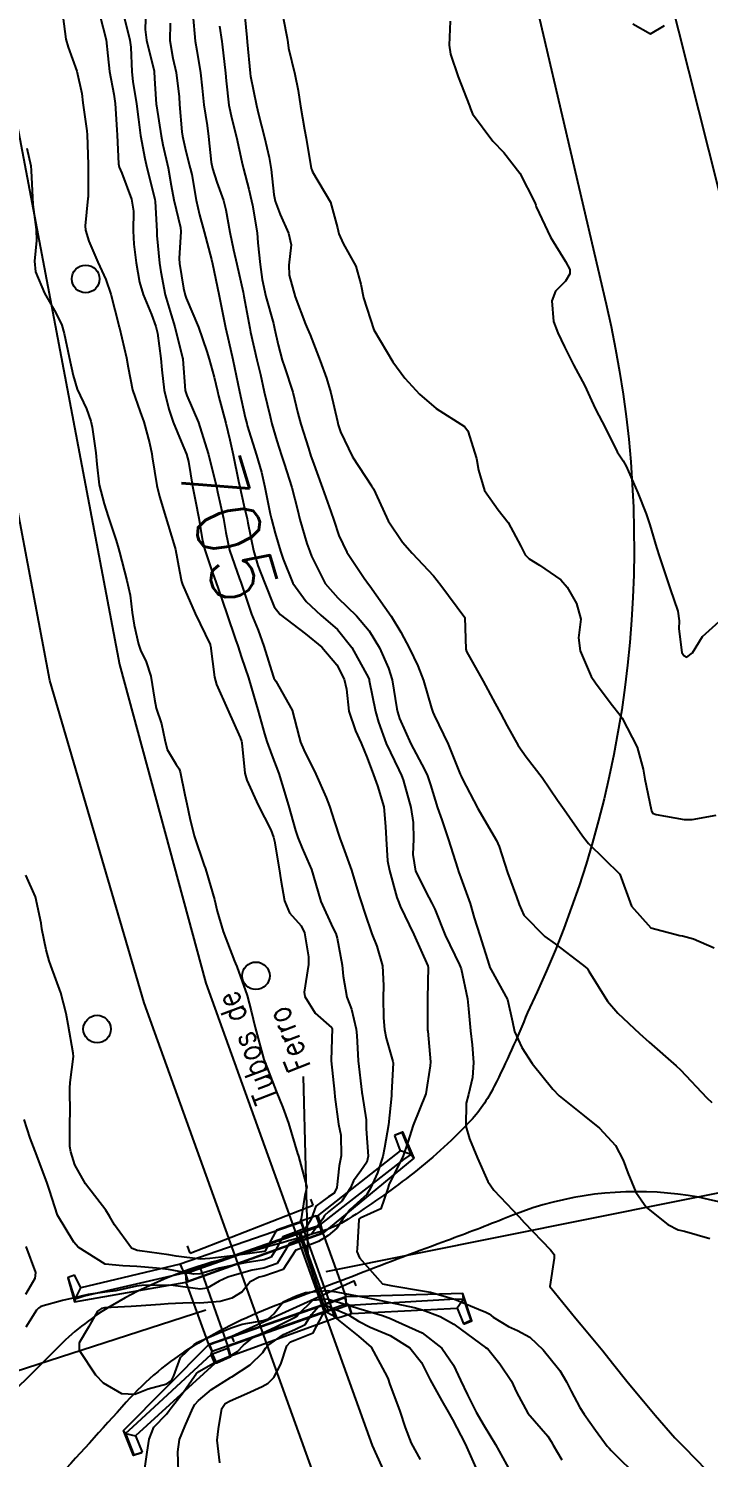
# Model space of a CAD drawing. Header units: metres. Extents: x 286371 to 293043, y 7462578 to 7466404.
# Drawn here: x 290096.1 to 290138.8, y 7463907.9 to 7463997.8 of the extents above; entities that cross this region are included whole.
import ezdxf
from ezdxf.enums import TextEntityAlignment as Align

# ---------------------------------------------------------------- set-up
doc = ezdxf.new("R2010")
doc.units = ezdxf.units.M
doc.header["$MEASUREMENT"] = 0
doc.linetypes.add('CONTINUO', pattern=[0])
doc.linetypes.add('TRACEJADO', pattern=[8.7, 8, -0.7])
for name, color, linetype in [('Cotas', 45, 'Continuous'), ('Curvas de Nivel 1m', 11, 'Continuous'), ('Curvas de Nivel 5m', 15, 'Continuous'), ('Linha Férrea', 20, 'Continuous'), ('P.I.', 45, 'CONTINUO'), ('Pontes_Viadutos_Tubos', 190, 'Continuous'), ('Postes', 20, 'Continuous'), ('TEXTO', 45, 'Continuous'), ('TUBO', 45, 'Continuous'), ('Vias primárias', 230, 'Continuous')]:
    doc.layers.add(name, color=color, linetype=linetype)
doc.styles.add('ROMANS', font='romans', dxfattribs={"height": 0.2})
doc.styles.add('Style-STANDARD', font='STANDARD.shx')

msp = doc.modelspace()

# ---------------------------------------------------------------- linework, layer by layer
at = {"layer": 'Curvas de Nivel 1m', "flags": 128}
for points, elevation in [([(290098.152, 7463999.064), (290098.405, 7463997.139), (290098.55, 7463996.623), (290099.09, 7463995.128), (290099.397, 7463993.72), (290099.459, 7463993.122), (290099.706, 7463991.37), (290099.732, 7463991.118), (290099.801, 7463989.241), (290099.805, 7463989.116), (290099.797, 7463987.215), (290099.788, 7463987.116), (290099.602, 7463985.385), (290099.626, 7463985.118), (290099.85, 7463984.435), (290100.418, 7463983.106), (290100.903, 7463982.003), (290101.225, 7463981.093), (290101.723, 7463979.126), (290101.733, 7463979.085), (290101.762, 7463978.973), (290102.221, 7463977.077), (290102.324, 7463976.477), (290102.583, 7463975.071), (290103.064, 7463973.684), (290103.294, 7463973.06), (290103.654, 7463971.731), (290103.796, 7463971.052), (290103.827, 7463970.865), (290104.123, 7463969.047), (290104.286, 7463968.362), (290104.683, 7463967.038), (290105.198, 7463965.391), (290105.291, 7463965.028), (290105.534, 7463963.658), (290105.661, 7463963.022), (290105.725, 7463962.817), (290106.524, 7463961.009), (290107.465, 7463959.045), (290107.483, 7463958.994), (290107.489, 7463958.969), (290107.738, 7463956.99), (290107.874, 7463956.539), (290108.56, 7463954.977), (290109.368, 7463953.197), (290109.449, 7463952.963), (290109.47, 7463952.856), (290109.661, 7463950.96), (290109.782, 7463950.503), (290110.495, 7463948.947), (290111.281, 7463947.391), (290111.458, 7463946.932), (290111.524, 7463946.677), (290111.804, 7463944.926), (290111.913, 7463944.245), (290112.14, 7463942.921), (290112.458, 7463942.174), (290113.191, 7463941.343), (290113.403, 7463940.901), (290113.653, 7463939.396), (290113.65, 7463938.905), (290113.395, 7463937.176), (290113.419, 7463936.909), (290114.074, 7463935.86), (290115.095, 7463934.959), (290115.13, 7463934.919), (290115.137, 7463934.884), (290115.082, 7463932.902), (290115.082, 7463932.884), (290115.085, 7463932.863), (290115.285, 7463930.881), (290115.316, 7463930.594), (290115.552, 7463928.876), (290115.685, 7463928.182), (290115.705, 7463926.873), (290115.583, 7463926.254), (290115.441, 7463924.877), (290115.276, 7463924.532), (290114.925, 7463924.288), (290114.117, 7463923.7), (290113.821, 7463922.901), (290113.474, 7463922.327), (290112.892, 7463922.101), (290112.043, 7463921.775), (290111.572, 7463920.934), (290111.308, 7463920.497), (290110.865, 7463920.334), (290109.677, 7463920.147), (290108.859, 7463919.982), (290108.047, 7463919.799), (290106.853, 7463919.46), (290106.425, 7463919.439), (290104.858, 7463919.717), (290104.105, 7463919.8), (290102.867, 7463919.921), (290101.982, 7463919.963), (290100.869, 7463920.058), (290099.177, 7463921.12), (290098.889, 7463921.439), (290097.879, 7463923.14), (290097.363, 7463924.722), (290097.23, 7463925.15), (290096.955, 7463925.898), (290096.472, 7463927.162), (290096.157, 7463927.997), (290095.782, 7463929.173)], 707), ([(290100.532, 7463998.642), (290100.922, 7463997.101), (290101.033, 7463996.096), (290101.135, 7463995.098), (290101.406, 7463993.68), (290101.494, 7463993.092), (290101.61, 7463991.438), (290101.634, 7463991.089), (290101.717, 7463989.298), (290101.758, 7463989.087), (290101.918, 7463988.701), (290102.531, 7463987.075), (290102.642, 7463986.31), (290102.623, 7463985.073), (290102.669, 7463984.245), (290102.816, 7463983.07), (290103.032, 7463981.84), (290103.257, 7463981.062), (290103.775, 7463979.813), (290104.06, 7463979.05), (290104.16, 7463978.646), (290104.376, 7463977.045), (290104.431, 7463976.336), (290104.59, 7463975.041), (290104.872, 7463973.851), (290105.138, 7463973.032), (290105.656, 7463971.814), (290105.982, 7463971.019), (290106.102, 7463970.552), (290106.352, 7463969.013), (290106.549, 7463968.061), (290106.762, 7463967.007), (290106.992, 7463965.573), (290107.129, 7463965.001), (290107.536, 7463963.816), (290107.83, 7463962.99), (290107.99, 7463962.514), (290108.52, 7463960.979), (290109.071, 7463959.369), (290109.204, 7463958.968), (290109.453, 7463958.232), (290109.878, 7463956.958), (290110.081, 7463956.295), (290110.474, 7463954.948), (290110.892, 7463953.421), (290111.035, 7463952.939), (290111.351, 7463952.079), (290111.795, 7463950.928), (290112.008, 7463950.24), (290112.398, 7463948.918), (290112.837, 7463947.355), (290112.978, 7463946.909), (290113.264, 7463946.23), (290113.848, 7463944.895), (290114.097, 7463944.026), (290114.426, 7463942.886), (290115.189, 7463941.231), (290115.37, 7463940.872), (290115.471, 7463940.579), (290115.77, 7463938.865), (290115.834, 7463938.173), (290116.074, 7463936.86), (290116.353, 7463936.1), (290116.659, 7463934.853), (290116.691, 7463934.455), (290116.786, 7463932.859), (290117.013, 7463930.876), (290117.017, 7463930.855), (290117.033, 7463930.755), (290117.293, 7463929.134), (290117.284, 7463928.85), (290117.283, 7463928.565), (290117.416, 7463926.848), (290117.336, 7463926.48), (290116.956, 7463925.939), (290116.498, 7463925.306), (290116.306, 7463924.864), (290115.759, 7463924.034), (290114.911, 7463923.346), (290114.669, 7463923.128), (290114.543, 7463922.89), (290113.848, 7463921.942), (290112.883, 7463921.539), (290112.446, 7463921.357), (290112.195, 7463920.925), (290111.685, 7463920.108), (290110.857, 7463919.816), (290110.12, 7463919.69), (290108.849, 7463919.333), (290108.579, 7463919.249), (290108.032, 7463918.987), (290107.292, 7463918.543), (290106.836, 7463918.492), (290105.142, 7463918.727), (290104.84, 7463918.748), (290103.183, 7463918.724), (290102.846, 7463918.681), (290101.536, 7463918.388), (290100.838, 7463918.306), (290099.793, 7463918.152), (290098.836, 7463917.911), (290098.185, 7463917.783), (290096.828, 7463917.397), (290096.685, 7463917.297), (290096.556, 7463917.158), (290095.874, 7463916.103)], 706), ([(290103.435, 7463999.064), (290103.382, 7463997.736), (290103.472, 7463997.063), (290103.945, 7463995.125), (290103.958, 7463995.055), (290104.003, 7463994.316), (290104.087, 7463993.053), (290104.098, 7463992.937), (290104.382, 7463991.048), (290104.499, 7463990.493), (290104.826, 7463989.041), (290105.02, 7463987.92), (290105.192, 7463987.035), (290105.604, 7463985.283), (290105.63, 7463985.028), (290105.516, 7463983.342), (290105.535, 7463983.029), (290105.801, 7463981.465), (290105.906, 7463981.023), (290105.974, 7463980.839), (290106.734, 7463979.01), (290107.266, 7463977.477), (290107.409, 7463976.999), (290107.717, 7463975.859), (290107.927, 7463974.991), (290107.997, 7463974.692), (290108.451, 7463972.983), (290108.711, 7463971.926), (290108.916, 7463970.975), (290109.261, 7463969.328), (290109.345, 7463968.968), (290109.597, 7463967.809), (290109.791, 7463966.961), (290109.845, 7463966.695), (290110.195, 7463964.955), (290110.475, 7463964.015), (290110.882, 7463962.944), (290111.501, 7463961.42), (290111.874, 7463960.929), (290113.476, 7463959.721), (290114.487, 7463958.889), (290115.437, 7463957.762), (290115.9, 7463956.867), (290116.039, 7463956.241), (290116.189, 7463954.863), (290116.615, 7463953.616), (290116.969, 7463952.85), (290117.35, 7463951.917), (290117.755, 7463950.838), (290118.008, 7463950.15), (290118.388, 7463948.828), (290118.511, 7463947.601), (290118.535, 7463946.826), (290118.632, 7463945.445), (290118.745, 7463944.822), (290119.219, 7463943.134), (290119.33, 7463942.813), (290119.432, 7463942.589), (290120.274, 7463940.798), (290121.155, 7463938.831), (290121.174, 7463938.784), (290121.177, 7463938.761), (290121.152, 7463936.784), (290121.153, 7463936.755), (290121.152, 7463934.784), (290121.157, 7463934.719), (290121.322, 7463932.781), (290121.308, 7463932.533), (290121.034, 7463930.784), (290120.245, 7463928.799), (290119.905, 7463927.733), (290119.593, 7463926.812), (290118.945, 7463925.538), (290118.707, 7463925.06), (290118.648, 7463924.829), (290118.215, 7463923.534), (290116.905, 7463922.947), (290116.847, 7463922.913), (290116.819, 7463922.856), (290116.714, 7463921.019), (290116.698, 7463920.857), (290116.868, 7463920.463), (290118.313, 7463918.832), (290118.842, 7463918.712), (290118.968, 7463918.697), (290120.838, 7463918.393), (290121.322, 7463918.302), (290122.831, 7463917.868), (290124.342, 7463917.221), (290124.819, 7463917.035), (290125.012, 7463916.926), (290125.27, 7463916.725), (290126.244, 7463916.144), (290126.802, 7463915.887), (290127.569, 7463915.462), (290128.409, 7463914.672), (290128.576, 7463914.464), (290128.777, 7463914.22), (290129.47, 7463913.366), (290129.891, 7463912.652), (290130.175, 7463912.075), (290130.73, 7463911.042), (290130.996, 7463910.63), (290131.708, 7463909.623), (290132.453, 7463908.609), (290132.563, 7463908.478), (290132.69, 7463908.337), (290134.474, 7463906.577)], 704), ([(290106.392, 7463998.696), (290106.539, 7463997.017), (290106.625, 7463996.426), (290106.863, 7463995.012), (290106.963, 7463994.046), (290107.069, 7463993.008), (290107.275, 7463991.694), (290107.369, 7463991.003), (290107.53, 7463989.392), (290107.619, 7463988.999), (290107.901, 7463988.146), (290108.309, 7463986.988), (290108.457, 7463986.404), (290108.714, 7463984.982), (290108.935, 7463983.88), (290109.145, 7463982.975), (290109.54, 7463981.226), (290109.593, 7463980.967), (290109.779, 7463979.964), (290109.967, 7463978.961), (290110.019, 7463978.702), (290110.416, 7463976.954), (290110.631, 7463976.04), (290110.878, 7463974.947), (290111.237, 7463973.385), (290111.349, 7463972.939), (290111.658, 7463971.866), (290111.96, 7463970.93), (290112.13, 7463970.434), (290112.614, 7463968.919), (290112.967, 7463967.541), (290113.123, 7463966.911), (290113.562, 7463965.403), (290113.732, 7463964.902), (290113.837, 7463964.613), (290114.708, 7463962.887), (290115.511, 7463961.984), (290116.686, 7463960.856), (290117.47, 7463959.907), (290118.117, 7463958.834), (290118.696, 7463957.565), (290118.923, 7463956.822), (290119.213, 7463955.001), (290119.248, 7463954.817), (290119.388, 7463954.394), (290120.093, 7463952.804), (290120.953, 7463951.177), (290121.136, 7463950.787), (290121.325, 7463950.212), (290121.782, 7463948.777), (290122.045, 7463948.021), (290122.467, 7463946.767), (290123.022, 7463944.983), (290123.091, 7463944.757), (290123.238, 7463944.363), (290123.816, 7463942.745), (290124.083, 7463941.859), (290124.426, 7463940.736), (290125.018, 7463938.865), (290125.071, 7463938.726), (290125.152, 7463938.574), (290126.179, 7463936.709), (290126.49, 7463935.317), (290126.617, 7463934.702), (290127.079, 7463933.692), (290127.732, 7463932.684), (290129.03, 7463931.062), (290129.431, 7463930.658), (290131.005, 7463929.387), (290131.964, 7463928.62), (290132.978, 7463927.525), (290133.46, 7463926.597), (290133.743, 7463925.801), (290134.255, 7463924.585), (290134.92, 7463923.633), (290136.25, 7463922.554), (290136.899, 7463922.225), (290137.306, 7463922.13), (290138.892, 7463921.68)], 702), ([(290104.954, 7463998.148), (290104.932, 7463997.041), (290105.127, 7463995.939), (290105.337, 7463995.035), (290105.515, 7463993.507), (290105.547, 7463993.031), (290105.681, 7463991.306), (290105.724, 7463991.028), (290105.94, 7463990.089), (290106.216, 7463989.02), (290106.31, 7463988.625), (290106.602, 7463987.014), (290106.804, 7463986.076), (290107.103, 7463985.006), (290107.549, 7463983.278), (290107.611, 7463982.998), (290107.81, 7463982.087), (290108.043, 7463980.991), (290108.102, 7463980.677), (290108.436, 7463978.984), (290108.638, 7463978.094), (290108.901, 7463976.977), (290109.22, 7463975.464), (290109.325, 7463974.97), (290109.68, 7463973.339), (290109.77, 7463972.963), (290109.807, 7463972.827), (290110.392, 7463970.953), (290110.695, 7463969.882), (290110.914, 7463968.945), (290111.251, 7463967.277), (290111.328, 7463966.938), (290111.571, 7463966.054), (290111.906, 7463964.929), (290112.062, 7463964.411), (290112.677, 7463962.917), (290113.507, 7463961.749), (290114.438, 7463960.89), (290115.476, 7463959.99), (290116.385, 7463958.86), (290117.426, 7463956.948), (290117.464, 7463956.844), (290117.481, 7463956.786), (290117.871, 7463954.837), (290118.054, 7463954.164), (290118.553, 7463952.827), (290119.339, 7463951.158), (290119.502, 7463950.812), (290119.608, 7463950.532), (290120.092, 7463948.803), (290120.25, 7463947.84), (290120.258, 7463946.8), (290120.214, 7463945.846), (290120.396, 7463944.797), (290121.219, 7463943.126), (290121.418, 7463942.781), (290121.594, 7463942.393), (290122.257, 7463940.768), (290123.156, 7463938.888), (290123.223, 7463938.753), (290123.258, 7463938.648), (290123.657, 7463936.746), (290123.73, 7463936.13), (290123.847, 7463934.743), (290123.951, 7463933.871), (290124.04, 7463932.74), (290123.975, 7463931.811), (290123.721, 7463930.744), (290123.577, 7463930.192), (290123.562, 7463928.746), (290123.788, 7463927.936), (290124.295, 7463926.734), (290124.942, 7463925.252), (290125.307, 7463924.719), (290126.909, 7463923.029), (290127.23, 7463922.69), (290128.878, 7463920.958), (290129.101, 7463920.661), (290129.1, 7463920.431), (290128.844, 7463918.664), (290130.478, 7463916.639), (290130.808, 7463916.254), (290132.168, 7463914.614), (290132.773, 7463913.835), (290133.759, 7463912.589), (290134.737, 7463911.431), (290135.454, 7463910.563), (290136.703, 7463909.128), (290137.302, 7463908.535), (290138.673, 7463907.116)], 703), ([(290108.058, 7463997.955), (290108.201, 7463996.992), (290108.222, 7463996.811), (290108.428, 7463994.988), (290108.48, 7463994.514), (290108.654, 7463992.984), (290108.838, 7463992.115), (290109.129, 7463990.977), (290109.472, 7463989.422), (290109.57, 7463988.97), (290109.895, 7463987.693), (290110.077, 7463986.962), (290110.14, 7463986.7), (290110.424, 7463984.956), (290110.474, 7463984.326), (290110.61, 7463982.953), (290110.751, 7463982.009), (290110.979, 7463980.947), (290111.453, 7463979.255), (290111.529, 7463978.938), (290111.748, 7463977.898), (290112, 7463976.93), (290112.148, 7463976.508), (290112.669, 7463974.92), (290112.995, 7463973.604), (290113.174, 7463972.912), (290113.651, 7463971.395), (290113.815, 7463970.902), (290113.909, 7463970.632), (290114.539, 7463968.891), (290115.062, 7463967.412), (290115.242, 7463966.88), (290115.57, 7463965.913), (290116.077, 7463964.867), (290117.161, 7463963.218), (290117.437, 7463962.846), (290117.522, 7463962.73), (290118.862, 7463960.824), (290119.469, 7463959.832), (290120.015, 7463958.806), (290120.533, 7463957.702), (290120.882, 7463956.793), (290121.398, 7463955.039), (290121.479, 7463954.783), (290121.569, 7463954.604), (290122.444, 7463952.768), (290123.201, 7463950.892), (290123.261, 7463950.756), (290123.332, 7463950.615), (290124.308, 7463948.739), (290125.279, 7463947.083), (290125.49, 7463946.721), (290125.643, 7463946.344), (290126.179, 7463944.71), (290126.751, 7463943.171), (290126.917, 7463942.699), (290127.204, 7463942.02), (290128.524, 7463940.674), (290129.177, 7463940.215), (290130.872, 7463938.925), (290131.155, 7463938.684), (290131.2, 7463938.634), (290131.286, 7463938.499), (290132.462, 7463936.614), (290133.109, 7463935.863), (290134.47, 7463934.584), (290135.076, 7463934.03), (290136.779, 7463932.549), (290137.05, 7463932.29), (290138.705, 7463930.519), (290139.02, 7463930.239)], 701), ([(290112.067, 7463998.473), (290112.32, 7463997.201), (290112.349, 7463996.93), (290112.405, 7463996.562), (290112.807, 7463994.923), (290113.006, 7463993.907), (290113.162, 7463992.917), (290113.416, 7463991.451), (290113.515, 7463990.911), (290113.831, 7463988.99), (290113.86, 7463988.905), (290113.912, 7463988.797), (290115.035, 7463986.887), (290115.478, 7463985.262), (290115.569, 7463984.879), (290115.845, 7463984.287), (290116.64, 7463982.862), (290116.943, 7463981.722), (290117.126, 7463980.854), (290117.764, 7463978.844), (290118.962, 7463976.826), (290119.719, 7463975.806), (290120.63, 7463974.801), (290121.691, 7463973.905), (290123.468, 7463972.758), (290123.67, 7463972.501), (290124.215, 7463970.746), (290124.361, 7463970.015), (290124.728, 7463968.738), (290125.596, 7463967.52), (290126.218, 7463966.715), (290127.017, 7463965.241), (290127.278, 7463964.698), (290127.54, 7463964.44), (290128.187, 7463964.032), (290129.521, 7463963.12), (290129.928, 7463962.658), (290130.516, 7463961.632), (290130.789, 7463960.645), (290130.649, 7463959.464), (290130.736, 7463958.645), (290131.43, 7463957.04), (290131.7, 7463956.63), (290132.698, 7463955.322), (290133.259, 7463954.606), (290133.391, 7463954.412), (290134.339, 7463952.59), (290134.716, 7463951.211), (290134.814, 7463950.582), (290135.206, 7463948.675), (290135.237, 7463948.575), (290135.302, 7463948.444), (290135.519, 7463948.353), (290137.296, 7463948.04), (290137.791, 7463948.042), (290139.301, 7463948.302)], 699), ([(290122.567, 7463998.264), (290122.503, 7463996.767), (290122.594, 7463996.197), (290123.073, 7463994.758), (290123.779, 7463992.946), (290123.849, 7463992.746), (290123.97, 7463992.444), (290125.259, 7463990.725), (290125.934, 7463990.012), (290126.944, 7463988.699), (290127.887, 7463986.863), (290127.949, 7463986.683), (290127.986, 7463986.579), (290128.872, 7463984.669), (290129.831, 7463983.146), (290130.099, 7463982.65), (290130.096, 7463982.374), (290129.813, 7463981.908), (290129.195, 7463981.272), (290128.96, 7463980.667), (290129.076, 7463979.364), (290129.333, 7463978.661), (290129.751, 7463977.771), (290130.333, 7463976.645), (290131.03, 7463975.319), (290131.356, 7463974.63), (290131.693, 7463973.898), (290132.353, 7463972.614), (290133.072, 7463971.177), (290133.444, 7463970.597), (290133.629, 7463970.263), (290134.373, 7463968.583), (290134.888, 7463967.271), (290135.123, 7463966.571), (290135.553, 7463965.145), (290135.745, 7463964.561), (290135.846, 7463964.253), (290136.414, 7463962.551), (290136.893, 7463961.144), (290136.975, 7463960.542), (290136.959, 7463960.028), (290137.137, 7463958.541), (290137.259, 7463958.346), (290137.45, 7463958.249), (290137.81, 7463958.529), (290138.441, 7463959.548), (290139.484, 7463960.504)], 698), ([(290134.057, 7463998.092), (290135.165, 7463997.46), (290136.056, 7463997.998)], 697), ([(290095.94, 7463990.27), (290096.185, 7463989.171), (290096.219, 7463988.87), (290096.29, 7463987.169), (290096.326, 7463986.729), (290096.534, 7463985.164), (290096.557, 7463984.457), (290096.419, 7463983.166), (290096.484, 7463982.502), (290097.045, 7463981.156), (290097.776, 7463979.919), (290098.145, 7463979.139), (290098.283, 7463978.609), (290098.595, 7463977.132), (290098.865, 7463975.979), (290099.117, 7463975.123), (290099.685, 7463973.875), (290099.97, 7463973.11), (290100.054, 7463972.723), (290100.276, 7463971.105), (290100.345, 7463970.393), (290100.496, 7463969.101), (290100.8, 7463967.892), (290101.06, 7463967.092), (290101.562, 7463965.602), (290101.715, 7463965.082), (290101.767, 7463964.866), (290102.234, 7463963.074), (290102.432, 7463962.149), (290102.575, 7463961.068), (290102.685, 7463960.273), (290102.956, 7463959.065), (290103.091, 7463958.695), (290103.448, 7463957.965), (290103.743, 7463957.05), (290103.967, 7463955.608), (290104.087, 7463955.051), (290104.402, 7463954.057), (290104.614, 7463953.04), (290104.76, 7463952.441), (290105.341, 7463951.504), (290105.525, 7463951.219), (290105.587, 7463951.029), (290105.883, 7463949.594), (290106.004, 7463949.024), (290106.198, 7463948.113), (290106.464, 7463947.017), (290107.103, 7463945.149), (290107.16, 7463945.006), (290107.24, 7463944.734), (290107.739, 7463942.997), (290107.922, 7463942.275), (290108.289, 7463940.988), (290109.009, 7463939.124), (290109.072, 7463938.976), (290109.151, 7463938.792), (290109.805, 7463936.964), (290110.062, 7463936.008), (290110.312, 7463934.956), (290110.775, 7463933.242), (290110.858, 7463932.948), (290111.056, 7463932.419), (290111.633, 7463930.935), (290112.035, 7463929.913), (290112.407, 7463928.923), (290112.976, 7463927.024), (290113.012, 7463926.914), (290113.037, 7463926.85), (290113.562, 7463924.905), (290113.434, 7463924.407), (290113.204, 7463922.91), (290113.104, 7463922.709), (290112.9, 7463922.639), (290111.639, 7463922.193), (290110.963, 7463920.943), (290110.931, 7463920.886), (290110.873, 7463920.866), (290109.215, 7463920.623), (290108.868, 7463920.575), (290107.453, 7463920.416), (290106.872, 7463920.38), (290105.338, 7463920.565), (290104.876, 7463920.647), (290103.049, 7463920.893), (290102.882, 7463920.922), (290102.534, 7463921.07), (290101.452, 7463922.54), (290101.149, 7463923.091), (290100.919, 7463923.452), (290099.631, 7463925.114), (290098.962, 7463926.309), (290098.703, 7463927.129), (290098.651, 7463927.457), (290098.656, 7463929.13), (290098.657, 7463929.482), (290098.637, 7463931.13), (290098.675, 7463931.495), (290098.868, 7463933.127), (290098.862, 7463933.333), (290098.536, 7463935.133), (290098.412, 7463935.827), (290098.088, 7463937.14), (290097.449, 7463938.851), (290097.339, 7463939.152), (290097.164, 7463939.829), (290096.893, 7463941.159), (290096.842, 7463941.507), (290096.488, 7463943.165), (290095.882, 7463944.527)], 708), ([(290095.869, 7463921.17), (290096.479, 7463919.541), (290096.452, 7463919.16), (290095.849, 7463918.159)], 707), ([(290103.333, 7463907.054), (290103.512, 7463908.222), (290103.633, 7463909.05), (290103.94, 7463909.812), (290104.718, 7463910.632), (290104.903, 7463910.85), (290105.029, 7463911.03), (290105.766, 7463911.992), (290106.49, 7463913.008), (290106.596, 7463913.167), (290106.759, 7463913.314), (290107.831, 7463913.925), (290108.774, 7463914.319), (290109.186, 7463914.56), (290109.572, 7463914.963), (290110.239, 7463915.506), (290110.796, 7463915.746), (290111.608, 7463916.126), (290112.811, 7463916.72), (290112.932, 7463916.793), (290113.026, 7463916.911), (290113.931, 7463917.794), (290114.829, 7463917.875), (290116.231, 7463917.455), (290116.82, 7463917.27), (290118.305, 7463916.832), (290118.811, 7463916.637), (290119.126, 7463916.503), (290120.798, 7463915.739), (290122.034, 7463914.776), (290122.768, 7463913.714), (290123.22, 7463912.757), (290123.651, 7463911.84), (290124.212, 7463910.742), (290124.711, 7463909.886), (290125.428, 7463908.723), (290126.351, 7463907.027)], 706), ([(290105.48, 7463907.022), (290105.448, 7463908.258), (290105.535, 7463909.022), (290105.881, 7463909.842), (290106.385, 7463911.01), (290106.509, 7463911.226), (290106.731, 7463911.48), (290107.556, 7463912.178), (290108.753, 7463912.929), (290108.783, 7463912.945), (290108.836, 7463912.973), (290109.998, 7463913.723), (290110.778, 7463914.512), (290110.95, 7463914.773), (290111.102, 7463914.94), (290112.076, 7463915.644), (290112.8, 7463915.951), (290113.444, 7463916.265), (290113.852, 7463916.899), (290114.301, 7463917.413), (290114.822, 7463917.44), (290116.165, 7463916.864), (290116.808, 7463916.478), (290117.539, 7463916.107), (290118.795, 7463915.566), (290120.033, 7463914.806), (290120.77, 7463913.88), (290121.314, 7463912.786), (290122.041, 7463911.468), (290122.451, 7463910.769), (290122.717, 7463910.293), (290123.51, 7463908.752), (290124.174, 7463907.239)], 707), ([(290108.085, 7463907.571), (290107.914, 7463908.986), (290107.991, 7463909.699), (290108.199, 7463910.982), (290108.419, 7463911.289), (290108.731, 7463911.461), (290109.781, 7463911.916), (290110.745, 7463912.359), (290111.121, 7463912.567), (290111.474, 7463912.934), (290111.921, 7463913.773), (290112.287, 7463914.922), (290112.527, 7463915.18), (290112.789, 7463915.274), (290113.958, 7463915.736), (290114.564, 7463916.888), (290114.674, 7463917.029), (290114.816, 7463917.038), (290115.127, 7463916.88), (290116.794, 7463915.522), (290117.594, 7463914.842), (290118.615, 7463912.968), (290118.662, 7463912.826), (290118.75, 7463912.561), (290119.403, 7463910.814), (290119.736, 7463909.782), (290120.117, 7463908.803), (290120.679, 7463907.764)], 708)]:
    msp.add_lwpolyline(points, dxfattribs=dict(at, elevation=elevation))
at = {"layer": 'Curvas de Nivel 5m', "flags": 128}
for points, elevation in [([(290109.607, 7463998.971), (290109.781, 7463997.236), (290109.808, 7463996.968), (290109.98, 7463995), (290109.982, 7463994.965), (290110.012, 7463994.807), (290110.39, 7463992.958), (290110.511, 7463992.419), (290110.885, 7463990.95), (290111.191, 7463989.684), (290111.312, 7463988.943), (290111.469, 7463987.363), (290111.555, 7463986.939), (290111.872, 7463986.113), (290112.403, 7463984.926), (290112.573, 7463984.193), (290112.428, 7463982.925), (290112.447, 7463982.292), (290112.823, 7463980.919), (290113.47, 7463979.208), (290113.596, 7463978.907), (290113.758, 7463978.525), (290114.401, 7463976.894), (290114.791, 7463975.815), (290115.066, 7463974.884), (290115.483, 7463973.071), (290115.528, 7463972.877), (290115.667, 7463972.43), (290116.416, 7463970.863), (290117.617, 7463969.026), (290117.745, 7463968.842), (290117.873, 7463968.578), (290118.661, 7463966.828), (290119.564, 7463965.482), (290120.18, 7463964.805), (290121.526, 7463963.375), (290121.988, 7463962.777), (290123.484, 7463960.754), (290123.547, 7463958.753), (290123.589, 7463958.616), (290124.635, 7463956.736), (290125.403, 7463955.345), (290125.737, 7463954.719), (290126.156, 7463953.939), (290126.851, 7463952.702), (290127.353, 7463951.983), (290128.345, 7463950.679), (290129.313, 7463949.259), (290129.733, 7463948.658), (290130.9, 7463947.02), (290131.177, 7463946.636), (290131.272, 7463946.527), (290133.244, 7463944.604), (290133.967, 7463942.593), (290135.194, 7463941.216), (290137.005, 7463940.729), (290137.187, 7463940.713), (290137.865, 7463940.534), (290139.173, 7463939.954)], 700), ([(290102.066, 7463998.518), (290102.411, 7463997.079), (290102.479, 7463996.636), (290102.551, 7463995.076), (290102.607, 7463994.474), (290102.841, 7463993.072), (290102.968, 7463992.07), (290103.099, 7463991.067), (290103.37, 7463989.625), (290103.494, 7463989.061), (290103.893, 7463987.485), (290103.992, 7463987.053), (290104.015, 7463986.919), (290104.111, 7463985.051), (290104.125, 7463984.775), (290104.288, 7463983.047), (290104.363, 7463982.499), (290104.653, 7463981.042), (290105.024, 7463979.787), (290105.254, 7463979.032), (290105.735, 7463977.09), (290105.75, 7463977.024), (290105.756, 7463977.002), (290105.91, 7463975.021), (290106.004, 7463974.715), (290106.747, 7463973.008), (290107.249, 7463971.401), (290107.361, 7463970.999), (290107.629, 7463969.98), (290107.861, 7463968.991), (290107.942, 7463968.657), (290108.318, 7463966.983), (290108.466, 7463966.086), (290108.697, 7463964.977), (290109.323, 7463963.172), (290109.394, 7463962.966), (290109.518, 7463962.594), (290110.08, 7463960.956), (290110.482, 7463959.946), (290110.854, 7463958.944), (290111.427, 7463957.061), (290111.475, 7463956.934), (290111.605, 7463956.748), (290112.624, 7463954.916), (290113.067, 7463953.211), (290113.151, 7463952.908), (290113.357, 7463952.415), (290114.116, 7463950.893), (290114.771, 7463949.424), (290114.969, 7463948.879), (290115.289, 7463947.887), (290115.626, 7463946.869), (290115.84, 7463946.291), (290116.356, 7463944.858), (290116.843, 7463943.227), (290116.968, 7463942.848), (290117.204, 7463942.147), (290117.645, 7463940.838), (290117.946, 7463940.059), (290118.313, 7463938.827), (290118.369, 7463937.592), (290118.345, 7463936.826), (290118.368, 7463935.562), (290118.439, 7463934.824), (290118.542, 7463934.281), (290118.964, 7463932.816), (290118.977, 7463932.73), (290118.884, 7463930.817), (290118.876, 7463930.662), (290118.693, 7463928.829), (290118.436, 7463927.371), (290118.34, 7463926.834), (290117.993, 7463925.799), (290117.561, 7463924.845), (290117.332, 7463924.445), (290116.923, 7463924.085), (290116.283, 7463923.495), (290115.799, 7463922.871), (290115.436, 7463922.336), (290114.889, 7463921.857), (290114.297, 7463921.479), (290112.875, 7463920.949), (290112.85, 7463920.939), (290112.836, 7463920.915), (290112.064, 7463919.718), (290110.849, 7463919.306), (290110.545, 7463919.252), (290109.98, 7463918.957), (290109.487, 7463918.312), (290108.828, 7463917.918), (290108.108, 7463917.702), (290106.823, 7463917.608), (290106.209, 7463917.628), (290104.822, 7463917.558), (290104.341, 7463917.525), (290102.821, 7463917.414), (290102.5, 7463917.389), (290100.818, 7463917.312), (290100.635, 7463917.279), (290100.382, 7463917.101), (290099.821, 7463916.091), (290099.233, 7463915.118), (290099.238, 7463914.657), (290100.257, 7463913.102), (290100.746, 7463912.586), (290101.891, 7463911.923), (290102.736, 7463911.891), (290103.569, 7463912.224), (290104.747, 7463912.533), (290105.042, 7463912.737), (290105.18, 7463913.028), (290105.604, 7463914.189), (290106.464, 7463915.009), (290106.665, 7463915.127), (290106.787, 7463915.197), (290108.043, 7463915.739), (290108.8, 7463916.045), (290109.487, 7463916.281), (290110.808, 7463916.525), (290111.119, 7463916.63), (290111.482, 7463916.934), (290112.062, 7463917.689), (290112.831, 7463918.051), (290113.466, 7463918.273), (290114.837, 7463918.398), (290115.392, 7463918.32), (290116.832, 7463918.057), (290117.803, 7463917.867), (290118.826, 7463917.645), (290120.297, 7463917.328), (290120.82, 7463917.189), (290121.94, 7463916.778), (290122.807, 7463916.283), (290124.48, 7463915.048), (290124.785, 7463914.822), (290124.84, 7463914.789), (290124.928, 7463914.732), (290125.699, 7463913.792), (290126.424, 7463912.709), (290126.744, 7463912.001), (290127.45, 7463910.694), (290128.703, 7463909.243), (290128.925, 7463908.898), (290129.049, 7463908.669), (290129.584, 7463907.757)], 705)]:
    msp.add_lwpolyline(points, dxfattribs=dict(at, elevation=elevation))
at = {"layer": 'Linha Férrea'}
for points in [[(290095.273, 7463992.076), (290101.763, 7463957.787), (290107.203, 7463937.736), (290117.663, 7463908.649), (290128.974, 7463883.582), (290144.485, 7463855.69), (290161.131, 7463830.803), (290184.095, 7463799.499), (290201.004, 7463781.176), (290219.623, 7463763.53), (290234.308, 7463751.685), (290247.378, 7463742.544), (290260.577, 7463733.071), (290306.041, 7463702.707), (290327.191, 7463688.809), (290347.081, 7463675.716), (290361.892, 7463665.967), (290370.683, 7463660.181), (290381.904, 7463652.794), (290383.201, 7463651.895), (290400.238, 7463640.079), (290426.956, 7463622.376), (290447.572, 7463608.663), (290489.8, 7463580.29)], [(290303.793, 7463699.314), (290258.259, 7463729.725), (290245.025, 7463739.223), (290231.861, 7463748.429), (290216.82, 7463760.466), (290197.737, 7463778.19), (290180.795, 7463796.929), (290157.539, 7463828.338), (290141.01, 7463853.566), (290125.334, 7463881.753), (290113.887, 7463907.121), (290103.318, 7463936.513), (290097.386, 7463956.784), (290090.862, 7463991.258)]]:
    msp.add_lwpolyline(points, dxfattribs=at)
at = {"layer": 'P.I.', "linetype": 'CONTINUO'}
for points in [[(290114.253, 7463923.099, 708.322), (290119.439, 7463927.198, 705.727), (290119.092, 7463928.146, 705.728)], [(290119.092, 7463928.146, 705.728), (290119.1, 7463928.197, 705.081), (290119.577, 7463928.382, 703.811)], [(290120.115, 7463926.964, 705.715), (290119.553, 7463928.351, 705.728), (290119.092, 7463928.146, 705.728)], [(290119.553, 7463928.351, 705.728), (290119.577, 7463928.382, 703.811), (290120.288, 7463926.731, 703.296)], [(290114.414, 7463922.563, 708.327), (290119.653, 7463926.645, 705.724), (290120.115, 7463926.964, 705.715), (290119.439, 7463927.198, 705.727)], [(290120.115, 7463926.964, 705.715), (290120.288, 7463926.731, 703.296), (290114.569, 7463922.003, 703.98)], [(290114.146, 7463923.096, 708.537), (290114.253, 7463923.099, 708.322), (290114.414, 7463922.563, 708.327), (290114.368, 7463922.524, 708.534)], [(290105.593, 7463920.085, 708.585), (290113.169, 7463922.708, 708.225)], [(290105.838, 7463919.508, 708.622), (290113.356, 7463922.164, 708.225), (290113.381, 7463922.203, 708.574)], [(290105.93, 7463919.473, 707.951), (290114.366, 7463922.459, 707.689)], [(290105.93, 7463919.473, 707.951), (290106.069, 7463918.997, 707.955), (290114.526, 7463922.024, 707.694), (290114.366, 7463922.459, 707.689)], [(290113.207, 7463922.769, 708.58), (290113.169, 7463922.708, 708.225), (290113.356, 7463922.164, 708.225)], [(290113.356, 7463922.164, 708.225), (290115.155, 7463917.191, 708.325)], [(290114.366, 7463922.459, 707.689), (290114.569, 7463922.003, 703.98), (290114.526, 7463922.024, 707.694)], [(290114.414, 7463922.563, 708.327), (290114.569, 7463922.003, 703.98)], [(290105.973, 7463918.933, 704.354), (290114.569, 7463922.003, 703.98)], [(290114.569, 7463922.003, 703.98), (290116.004, 7463917.996, 703.986)], [(290105.595, 7463920.054, 708.509), (290099.338, 7463918.573, 706.713), (290098.945, 7463919.38, 706.716)], [(290105.809, 7463919.5, 708.503), (290099.54, 7463918.055, 706.711), (290098.986, 7463917.866, 706.707), (290099.338, 7463918.573, 706.713)], [(290105.838, 7463919.508, 708.622), (290105.593, 7463920.085, 708.585)], [(290105.593, 7463920.085, 708.585), (290105.595, 7463920.054, 708.509), (290105.809, 7463919.5, 708.503), (290105.838, 7463919.508, 708.622)], [(290105.809, 7463919.5, 708.503), (290105.93, 7463919.473, 707.951), (290105.973, 7463918.933, 704.354), (290106.069, 7463918.997, 707.955)], [(290108.606, 7463914.88, 708.568), (290106.845, 7463919.864, 708.622)], [(290098.543, 7463919.241, 706.718), (290098.515, 7463919.206, 706.561), (290098.938, 7463917.694, 704.991)], [(290098.986, 7463917.866, 706.707), (290098.543, 7463919.241, 706.718), (290098.945, 7463919.38, 706.716)], [(290098.986, 7463917.866, 706.707), (290098.938, 7463917.694, 704.991), (290105.973, 7463918.933, 704.354)], [(290107.387, 7463915.008, 704.378), (290105.973, 7463918.933, 704.354)], [(290116.004, 7463917.996, 703.986), (290107.387, 7463915.008, 704.378)], [(290116.043, 7463917.56, 707.779), (290115.959, 7463917.943, 707.78), (290107.439, 7463914.985, 707.944), (290107.608, 7463914.558, 707.978)], [(290116.224, 7463917.473, 708.414), (290116.043, 7463917.56, 707.779), (290116.004, 7463917.996, 703.986), (290115.959, 7463917.943, 707.78)], [(290123.416, 7463917.869, 705.766), (290123.369, 7463918.219, 703.605), (290116.004, 7463917.996, 703.986)], [(290116.224, 7463917.473, 708.414), (290122.901, 7463917.877, 705.773), (290123.416, 7463917.869, 705.766), (290123.018, 7463917.289, 705.778)], [(290123.877, 7463916.515, 705.78), (290123.924, 7463916.499, 704.381), (290123.369, 7463918.219, 703.605)], [(290123.416, 7463917.869, 705.766), (290123.877, 7463916.515, 705.78), (290123.401, 7463916.313, 705.788)], [(290116.043, 7463917.56, 707.779), (290107.608, 7463914.558, 707.978)], [(290115.253, 7463917.144, 708.641), (290115.155, 7463917.191, 708.325), (290108.606, 7463914.88, 708.568), (290108.572, 7463914.783, 708.845)], [(290115.45, 7463916.657, 708.662), (290115.34, 7463916.657, 708.325), (290115.155, 7463917.191, 708.325)], [(290116.369, 7463916.951, 708.618), (290116.375, 7463916.964, 708.415), (290116.224, 7463917.473, 708.414), (290116.176, 7463917.482, 708.603)], [(290116.375, 7463916.964, 708.415), (290123.018, 7463917.289, 705.778), (290123.401, 7463916.313, 705.788)], [(290115.34, 7463916.657, 708.325), (290108.764, 7463914.265, 708.568)], [(290123.401, 7463916.313, 705.788), (290123.467, 7463916.302, 705.006), (290123.924, 7463916.499, 704.381)], [(290107.387, 7463915.008, 704.378), (290102.024, 7463909.588, 704.94), (290102.146, 7463909.417, 706.686)], [(290107.542, 7463914.375, 708.535), (290107.608, 7463914.558, 707.978), (290107.387, 7463915.008, 704.378), (290107.439, 7463914.985, 707.944)], [(290107.542, 7463914.375, 708.535), (290102.588, 7463909.809, 706.697), (290102.146, 7463909.417, 706.686), (290102.783, 7463909.266, 706.679)], [(290107.902, 7463913.83, 708.83), (290107.766, 7463913.81, 708.542), (290107.542, 7463914.375, 708.535), (290107.623, 7463914.421, 708.83)], [(290108.729, 7463914.203, 708.866), (290108.764, 7463914.265, 708.568), (290108.606, 7463914.88, 708.568)], [(290107.766, 7463913.81, 708.542), (290102.783, 7463909.266, 706.679), (290103.188, 7463908.223, 706.687)], [(290102.668, 7463908.07, 706.703), (290102.645, 7463908.029, 705.306), (290102.024, 7463909.588, 704.94)], [(290102.146, 7463909.417, 706.686), (290102.668, 7463908.07, 706.703), (290103.188, 7463908.223, 706.687)], [(290103.188, 7463908.223, 706.687), (290103.118, 7463908.164, 706.07), (290102.645, 7463908.029, 705.306)]]:
    msp.add_polyline3d(points, dxfattribs=at)
for points in [[(290113.381, 7463922.203, 708.574), (290114.368, 7463922.524, 708.534), (290114.146, 7463923.096, 708.537), (290113.207, 7463922.769, 708.58)], [(290116.369, 7463916.951, 708.618), (290116.176, 7463917.482, 708.603), (290115.253, 7463917.144, 708.641), (290115.45, 7463916.657, 708.662)], [(290108.572, 7463914.783, 708.845), (290108.729, 7463914.203, 708.866), (290107.902, 7463913.83, 708.83), (290107.623, 7463914.421, 708.83)]]:
    msp.add_polyline3d(points, close=True, dxfattribs=at)
at = {"layer": 'Pontes_Viadutos_Tubos'}
for points in [[(290113.95, 7463923.765), (290113.799, 7463924.154)], [(290106.224, 7463920.756), (290113.95, 7463923.765)], [(290106.224, 7463920.756), (290106.045, 7463921.215)], [(290108.989, 7463915.173), (290108.84, 7463915.533), (290116.503, 7463919.02), (290116.636, 7463918.697)]]:
    msp.add_lwpolyline(points, dxfattribs=at)
at = {"layer": 'Postes'}
for centre in [(290099.643, 7463982.047), (290110.351, 7463938.204), (290100.361, 7463934.852)]:
    msp.add_circle(centre, 0.866, dxfattribs=at)
at = {"layer": 'TEXTO', "linetype": 'CONTINUO'}
for points in [[(290114.768, 7463919.591, 0), (290329.483, 7463962.719, 0)], [(290113.635, 7463920.449, 0), (290113.343, 7463931.87, 0)], [(289909.859, 7463853.339, 0), (290107.209, 7463917.192, 0)]]:
    msp.add_polyline3d(points, dxfattribs=at)
at = {"layer": 'TUBO', "linetype": 'TRACEJADO', "flags": 128}
for points in [[(290114.761, 7463917.065), (290113.046, 7463922.047)], [(290114.907, 7463917.133), (290113.149, 7463922.082)]]:
    msp.add_lwpolyline(points, dxfattribs=at)
at = {"layer": 'Vias primárias'}
for points in [[(290013.527, 7464263.076), (290044.242, 7464281.249), (290047.884, 7464283.403, -0.207853), (290050.42, 7464283.721, -0.165764), (290055.416, 7464280.199, -0.099157), (290056.061, 7464278.796), (290058.16, 7464273.093), (290059.96, 7464268.145), (290064.641, 7464254.319), (290069.83, 7464233.102), (290080.304, 7464192.238), (290087.777, 7464159.614), (290094.717, 7464130.675), (290109.35, 7464076.642), (290121.174, 7464028.504), (290132.381, 7463980.456, -0.171492), (290127.435, 7463935.892, -0.171492)], [(290127.435, 7463935.892, -0.017938), (290125.342, 7463931.251, -0.075996), (290123.726, 7463928.945, -0.037144), (290120.03, 7463925.614, -0.023775), (290116.152, 7463922.893, -0.070133), (290114.391, 7463922.098, -0.004512), (290108.02, 7463920.3, 0.065943), (290101.326, 7463917.487, 0.062915), (290097.999, 7463914.931), (290093.311, 7463910.286), (290077.717, 7463893.735), (290074.129, 7463889.87), (290069.772, 7463885.212), (290068.384, 7463883.701, -0.411699), (290060.252, 7463883.321), (290032.228, 7463908.509), (290010.189, 7463927.711, -0.322532), (290008.879, 7463933.301), (290015.696, 7463942.363), (290053.416, 7463987.038), (290056.306, 7463990.158, 0.220241), (290064.602, 7464015.741), (290059.944, 7464122.846, 0.036464)], [(290461.566, 7463634.123), (290442.851, 7463664.249), (290416.779, 7463705.892), (290401.634, 7463730.056, 0.183), (290381.904, 7463738.772, 0.111692), (290351.171, 7463738.279, 0.169972), (290329.071, 7463727.16, -0.060902), (290320.6, 7463720.453, -0.249658), (290295.778, 7463720.538, -0.07622), (290280.818, 7463733.144), (290228.449, 7463779.626), (290212.101, 7463793.975, -0.160399), (290154.209, 7463892.256), (290152.685, 7463908.579, 0.198143), (290146.12, 7463921.059, 0.252984), (290125.882, 7463922.889, 0.252984)], [(290125.882, 7463922.889, -0.006694), (290122.109, 7463921.445, 0.00495), (290116.376, 7463919.274, -0.003979), (290111.898, 7463917.568, 0.048534), (290106.404, 7463914.893, 0.07296), (290102.199, 7463911.382, -0.004259), (290097.533, 7463906.252), (290093.882, 7463902.305)]]:
    msp.add_lwpolyline(points, format="xyb", dxfattribs=at)
msp.add_lwpolyline([(290140.467, 7464029.056), (290191.587, 7464009.552), (290192.426, 7464009.186, -0.111468), (290195.95, 7464006.597, -0.372215), (290195.961, 7464002.268), (290185.026, 7463990.936), (290169.745, 7463975.582), (290159.12, 7463965.183), (290156.564, 7463962.682, -0.239519), (290149.602, 7463960.494, -0.325893), (290145.162, 7463965.028), (290136.95, 7463997.637), (290130.985, 7464021.461, -0.262125), (290132.386, 7464026.576, -0.044854), (290135.512, 7464029.215, -0.199837), (290137.661, 7464029.689, -0.03112), (290140.467, 7464029.056, -0.001569)], format="xyb", close=True, dxfattribs=at)

# ---------------------------------------------------------------- texts
at = {"layer": 'Cotas', "style": 'Style-STANDARD'}
msp.add_text('705', height=4, rotation=286.76643, dxfattribs=at).set_placement((290108.627, 7463966.335, 705), align=Align.MIDDLE_CENTER)
at = {"layer": 'TEXTO', "style": 'ROMANS', "width": 0.8}
for s, p in [('Tubos de', (290111.792, 7463930.488)), ('Ferro', (290113.823, 7463932.509))]:
    msp.add_text(s, height=1.5, rotation=111, dxfattribs=at).set_placement(p)

doc.saveas('drawing.dxf')
